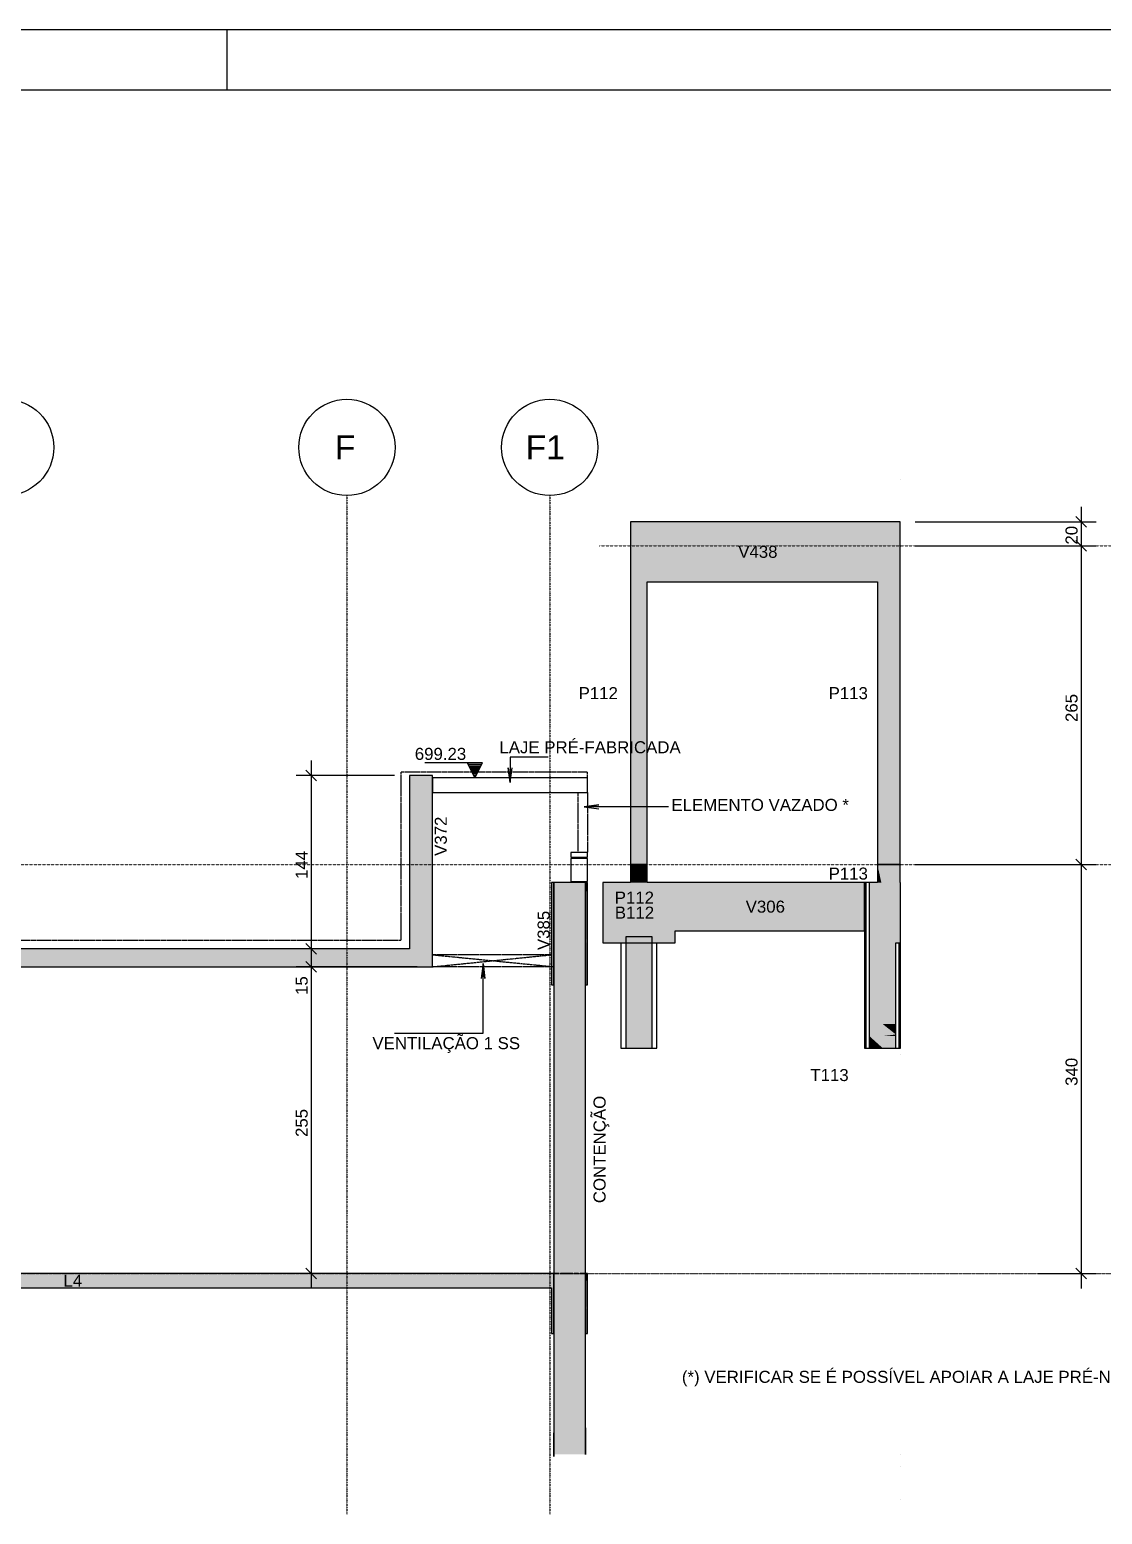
# Model space of a CAD drawing. Extents: x 37185 to 43130, y -8131 to -3926.
# Drawn here: x 40190 to 41082, y -5161 to -3926 of the extents above; entities that cross this region are included whole.
import ezdxf

# ---------------------------------------------------------------- set-up
doc = ezdxf.new("R2010")
doc.units = 0
doc.header["$MEASUREMENT"] = 0
for name, pattern in [('ESTILO_TQS_0001', [1, 0.7, -0.3]), ('ESTILO_TQS_0002', [0.4, 0.1, -0.3]), ('ESTILO_TQS_0004', [1.12, 0.5, -0.2, 0.01, -0.2, 0.01, -0.2])]:
    doc.linetypes.add(name, pattern=pattern)
for name, color, linetype in [('27', 252, 'CONTINUOUS'), ('48', 4, 'CONTINUOUS'), ('50', 5, 'CONTINUOUS'), ('51', 5, 'CONTINUOUS'), ('52', 3, 'CONTINUOUS'), ('67', 7, 'CONTINUOUS'), ('68', 4, 'CONTINUOUS'), ('70', 160, 'CONTINUOUS'), ('74', 2, 'CONTINUOUS'), ('75', 9, 'CONTINUOUS'), ('79', 12, 'CONTINUOUS'), ('95', 7, 'CONTINUOUS'), ('96', 252, 'CONTINUOUS')]:
    doc.layers.add(name, color=color, linetype=linetype)
doc.styles.add('TQS_ARIAL', font='arial.ttf')

msp = doc.modelspace()

# ---------------------------------------------------------------- linework, layer by layer
at = {"layer": '27', "linetype": 'Continuous'}
for points in [[(40654, -4560.4), (40654, -4548.4), (40525, -4548.4), (40525, -4560.4), (40654, -4560.4)], [(40640, -4610.4), (40640, -4614.4), (40654, -4614.4), (40654, -4610.4), (40640, -4610.4)], [(40640, -4615.4), (40640, -4634.4), (40654, -4634.4), (40654, -4615.4), (40640, -4615.4)]]:
    msp.add_lwpolyline(points, dxfattribs=at)
at = {"layer": '48', "linetype": 'Continuous'}
for p, q in [((40625.9, -4635.4), (40625.9, -4635.4)), ((40652.1, -4635.4), (40652.1, -4635.4)), ((40884, -4635.4), (40883.9, -4635.4)), ((40884, -4647.4), (40884, -4635.4)), ((40884.8, -4635.4), (40884, -4635.4)), ((40884, -4635.4), (40884, -4635.4)), ((40884, -4635.4), (40884, -4640.1)), ((40884, -4640.1), (40884, -4685.4)), ((40885.2, -4635.4), (40884.8, -4635.4)), ((40885.2, -4685.4), (40885.2, -4635.4)), ((40885.2, -4635.4), (40885.2, -4685.4)), ((40888, -4635.4), (40885.2, -4635.4)), ((40913.9, -4685), (40913.9, -4635.4)), ((40913.9, -4635.4), (40913.9, -4635.4)), ((40914, -4635.4), (40913.9, -4635.4)), ((40914, -4753), (40914, -4635.4)), ((40914, -4635.4), (40914, -4635.4)), ((40883.9, -4647.4), (40883.9, -4647.4)), ((40884, -4675.4), (40884, -4647.4)), ((40884, -4647.4), (40884, -4675.4)), ((40883.9, -4675.4), (40884, -4675.4)), ((40884, -4675.4), (40884, -4685.4)), ((40681.6, -4685.4), (40681.6, -4773)), ((40711.6, -4773), (40711.6, -4685.4)), ((40884, -4685.4), (40884, -4685.4)), ((40884, -4685.4), (40884, -4753)), ((40885.2, -4753), (40885.2, -4685.4)), ((40885.2, -4685.4), (40885.2, -4753)), ((40912.9, -4753), (40912.9, -4685.4)), ((40912.9, -4685.4), (40912.9, -4753)), ((40913.9, -4685.4), (40913.9, -4685)), ((40913.9, -4685.4), (40913.9, -4685.4)), ((40625.9, -4720.4), (40625.9, -4720.4)), ((40652.1, -4720.4), (40652.1, -4720.4)), ((40884, -4753), (40884, -4763)), ((40884, -4763), (40884, -4773)), ((40885.2, -4753), (40885.2, -4763)), ((40885.2, -4763), (40885.2, -4753)), ((40885.2, -4773), (40885.2, -4763)), ((40885.2, -4763), (40885.2, -4773)), ((40912.9, -4753), (40912.9, -4763)), ((40912.9, -4763), (40912.9, -4753)), ((40912.9, -4773), (40912.9, -4763)), ((40912.9, -4763), (40912.9, -4773)), ((40914, -4763), (40914, -4753)), ((40914, -4773), (40914, -4763)), ((40681.6, -4773), (40685.7, -4773)), ((40707.5, -4773), (40711.6, -4773)), ((40884, -4773), (40885.2, -4773)), ((40885.2, -4773), (40888, -4773)), ((40910.1, -4773), (40912.9, -4773)), ((40912.9, -4773), (40914, -4773)), ((40625.9, -4960.4), (40625.9, -4960.4)), ((40652.1, -4960.4), (40652.1, -4960.4)), ((40625.9, -5010.4), (40625.9, -5010.4)), ((40652.1, -5010.4), (40652.1, -5010.4))]:
    msp.add_line(p, q, dxfattribs=at)
at = {"layer": '50', "linetype": 'Continuous'}
for centre in [(40170.5, -4273.6), (40454, -4273.6), (40622.5, -4273.6)]:
    msp.add_circle(centre, 40, dxfattribs=at)
at = {"layer": '52', "linetype": 'Continuous'}
for points in [[(40913.7, -4335.4), (40894.7, -4335.4), (40703.5, -4335.4), (40689.5, -4335.4)], [(40689.5, -4335.4), (40689.5, -4620.4)], [(40913.7, -4620.4), (40913.7, -4390.6), (40913.7, -4383.9), (40913.7, -4335.4)], [(40703.5, -4385.4), (40773.2, -4385.4), (40894.7, -4385.4)], [(40703.5, -4620.4), (40703.5, -4390.6), (40703.5, -4385.4)], [(40894.7, -4385.4), (40894.7, -4620.4)], [(40525, -4546.4), (40522.7, -4546.4), (40506, -4546.4)], [(40506, -4546.4), (40506, -4565.9), (40506, -4614.5), (40506, -4690.4)], [(40525, -4705.4), (40525, -4686), (40525, -4637.3), (40525, -4546.4)], [(40689.5, -4620.4), (40689.5, -4635.4)], [(40703.5, -4620.4), (40689.5, -4620.4)], [(40689.5, -4620.4), (40691.9, -4620.4), (40703.2, -4620.4), (40703.5, -4620.4)], [(40703.5, -4635.4), (40703.5, -4623.3), (40703.5, -4623), (40703.5, -4620.4)], [(40894.7, -4620.4), (40894.7, -4635.4)], [(40913.7, -4620.4), (40894.7, -4620.4)], [(40894.7, -4620.4), (40898, -4620.4), (40913.3, -4620.4), (40913.7, -4620.4)], [(40913.7, -4635.4), (40913.7, -4623.3), (40913.7, -4623), (40913.7, -4620.4)], [(40625.9, -4635.4), (40625.2, -4635.4), (40624, -4635.4)], [(40624, -4635.4), (40624, -4699.7), (40624, -4705.8), (40624, -4720.4)], [(40625.9, -4720.4), (40625.9, -4655.3), (40625.9, -4635.4)], [(40652.1, -4635.4), (40649.6, -4635.4), (40647.9, -4635.4), (40646.5, -4635.4), (40644.8, -4635.4), (40642.9, -4635.4), (40641.6, -4635.4), (40639, -4635.4), (40636.4, -4635.4), (40633.3, -4635.4), (40631.5, -4635.4), (40630.2, -4635.4), (40628.4, -4635.4), (40625.9, -4635.4)], [(40625.9, -4635.4), (40625.9, -4635.8), (40625.9, -4655.6), (40625.9, -4720.4), (40625.9, -4834.7), (40625.9, -4960.4)], [(40652.1, -4635.4), (40652.1, -4700.6), (40652.1, -4720.4)], [(40654, -4635.4), (40652.1, -4635.4)], [(40652.1, -4960.4), (40652.1, -4761.2), (40652.1, -4720.4), (40652.1, -4720), (40652.1, -4700.3), (40652.1, -4635.4)], [(40654, -4720.4), (40654, -4656.2), (40654, -4650), (40654, -4635.4)], [(40689.5, -4635.4), (40666.6, -4635.4)], [(40666.6, -4635.4), (40666.6, -4661.2), (40666.6, -4668.7), (40666.6, -4685.4)], [(40883.9, -4635.4), (40726.6, -4635.4), (40703.5, -4635.4)], [(40883.9, -4675.4), (40883.9, -4647.4), (40883.9, -4646.2), (40883.9, -4635.4)], [(40888, -4635.4), (40888, -4678.8), (40888, -4685.4), (40888, -4713.2), (40888, -4753), (40888, -4754.3), (40888, -4763), (40888, -4771.7), (40888, -4773)], [(40894.7, -4635.4), (40889.5, -4635.4), (40888.4, -4635.4), (40888, -4635.4)], [(40913.9, -4635.4), (40913.7, -4635.4)], [(40913.9, -4685.4), (40913.9, -4683.3), (40913.9, -4681.8), (40913.9, -4635.4)], [(40726.6, -4675.4), (40768.9, -4675.4), (40883.9, -4675.4)], [(40726.6, -4685.4), (40726.6, -4675.4)], [(40666.6, -4685.4), (40681.6, -4685.4), (40681.7, -4685.4), (40685.7, -4685.4), (40685.8, -4685.4), (40686, -4685.4), (40686.1, -4685.4), (40686.6, -4685.4), (40691.8, -4685.4), (40707.5, -4685.4), (40707.5, -4685.4), (40711.6, -4685.4), (40717.5, -4685.4), (40726.6, -4685.4)], [(40685.7, -4680.4), (40685.7, -4685.4)], [(40707.5, -4680.4), (40687.5, -4680.4), (40685.7, -4680.4)], [(40685.7, -4685.4), (40685.7, -4755), (40685.7, -4773)], [(40707.5, -4685.4), (40707.5, -4680.4)], [(40707.5, -4773), (40707.5, -4698.4), (40707.5, -4685.4)], [(40910.1, -4685.4), (40910.2, -4685.4), (40910.5, -4685.4), (40912.9, -4685.4), (40912.9, -4685.4), (40912.9, -4685.4), (40913.1, -4685.4), (40913.9, -4685.4)], [(40910.1, -4773), (40910.1, -4764.3), (40910.1, -4763), (40910.1, -4761.7), (40910.1, -4753), (40910.1, -4685.4)], [(40506, -4690.4), (40044.4, -4690.4), (39841, -4690.4), (39835.1, -4690.4), (39806, -4690.4), (39289.6, -4690.4), (39062, -4690.4), (39056.1, -4690.4), (39027, -4690.4), (39003, -4690.4), (38985, -4690.4)], [(39841, -4705.4), (39922.4, -4705.4), (40125.8, -4705.4), (40506, -4705.4), (40516.9, -4705.4), (40519.2, -4705.4), (40525, -4705.4)], [(40624, -4720.4), (40625.1, -4720.4), (40625.1, -4720.4), (40625.2, -4720.4), (40625.9, -4720.4)], [(40652.1, -4720.4), (40652.7, -4720.4), (40652.9, -4720.4), (40653.7, -4720.4), (40653.8, -4720.4), (40654, -4720.4)], [(40685.7, -4773), (40687.5, -4773), (40701.6, -4773), (40707.5, -4773)], [(40888, -4773), (40890, -4773), (40899.1, -4773), (40904.1, -4773), (40907.4, -4773), (40909.9, -4773), (40910.1, -4773)], [(40625.9, -4960.4), (40625.2, -4960.4), (40624, -4960.4), (40607.4, -4960.4), (39833, -4960.4), (39814, -4960.4), (39054, -4960.4), (39035, -4960.4), (38275, -4960.4), (38256, -4960.4), (38221.1, -4960.4), (37971.5, -4960.4), (37970.6, -4960.4), (37970.3, -4960.4), (37969, -4960.4), (37968.9, -4960.4)], [(40625.9, -4960.4), (40625.9, -4960.7), (40625.9, -4972.3), (40625.9, -5010.4), (40625.9, -5110.6), (40625.9, -5110.6), (40625.9, -5110.8), (40625.9, -5112.4), (40625.9, -5092.8), (40625.9, -5092.8), (40625.9, -5110.6)], [(40625.9, -5010.4), (40625.9, -4972.1), (40625.9, -4960.4)], [(40630.2, -4960.4), (40628.4, -4960.4), (40625.9, -4960.4)], [(40625.9, -4960.4), (40626.5, -4960.4), (40628, -4960.4), (40629.8, -4960.4), (40630.2, -4960.4)], [(40641.6, -4960.4), (40639, -4960.4), (40636.4, -4960.4), (40633.3, -4960.4), (40631.5, -4960.4)], [(40631.5, -4960.4), (40632.2, -4960.4), (40635.9, -4960.4), (40636.4, -4960.4)], [(40636.4, -4960.4), (40641.6, -4960.4)], [(40646.5, -4960.4), (40644.8, -4960.4), (40642.9, -4960.4)], [(40642.9, -4960.4), (40646.5, -4960.4)], [(40652.1, -4960.4), (40649.6, -4960.4), (40647.9, -4960.4)], [(40647.9, -4960.4), (40652.1, -4960.4)], [(40652.1, -5110.6), (40652.1, -5092.2), (40652.1, -5110.6), (40652.1, -5088.7), (40652.1, -5092.8), (40652.1, -5092.5), (40652.1, -5110.9), (40652.1, -5110.6), (40652.1, -5071.9), (40652.1, -5010.4), (40652.1, -5010.2), (40652.1, -4998.6), (40652.1, -4960.4)], [(40652.1, -4960.4), (40652.1, -4998.8), (40652.1, -5010.4)], [(40654, -4960.4), (40652.1, -4960.4)], [(40654, -5010.4), (40654, -4972.6), (40654, -4969), (40654, -4960.4)], [(39833, -4972.4), (39863.5, -4972.4), (39874.1, -4972.4), (40601.6, -4972.4), (40622.5, -4972.4), (40624, -4972.4)], [(40624, -4972.4), (40624, -4998.2), (40624, -5001.8), (40624, -5010.4)], [(40624, -5010.4), (40625.1, -5010.4), (40625.1, -5010.4), (40625.2, -5010.4), (40625.9, -5010.4)], [(40652.1, -5010.4), (40652.7, -5010.4), (40652.9, -5010.4), (40653.7, -5010.4), (40653.8, -5010.4), (40654, -5010.4)]]:
    msp.add_lwpolyline(points, dxfattribs=at)
at = {"layer": '67', "linetype": 'ESTILO_TQS_0002'}
for p, q in [((40663.9, -4355.4), (41194, -4355.4)), ((37941.5, -4620.4), (41194, -4620.4)), ((37707.7, -4960.4), (41194, -4960.4))]:
    msp.add_line(p, q, dxfattribs=at)
at = {"layer": '68', "linetype": 'ESTILO_TQS_0001'}
for p, q in [((40654, -4548.4), (40654, -4543.4)), ((40624, -4695.4), (40525, -4695.4)), ((40525, -4695.4), (40625.6, -4705.3)), ((40525, -4705.4), (40624, -4695.4)), ((40624, -4705.4), (40525, -4705.4))]:
    msp.add_line(p, q, dxfattribs=at)
for points in [[(38356, -4543.4), (38356, -4568.4), (38656, -4568.4), (38656, -4593.4), (38985, -4593.4), (38992, -4593.4), (38992, -4683.4), (40499, -4683.4), (40499, -4543.4), (40654, -4543.4)], [(40654, -4560.4), (40654, -4610.4), (40646, -4610.4), (40646, -4560.4), (40654, -4560.4)]]:
    msp.add_lwpolyline(points, dxfattribs=at)
at = {"layer": '70', "linetype": 'ESTILO_TQS_0004'}
for p, q in [((40454, -4313.6), (40454, -5160.6)), ((40622.5, -4313.6), (40622.5, -5160.6))]:
    msp.add_line(p, q, dxfattribs=at)
at = {"layer": '75', "linetype": 'Continuous'}
for p, q in [((40914, -4300.4), (40914, -4300.4)), ((40914, -4300.4), (40914, -4300.4)), ((41059.6, -4331), (41068.5, -4339.8)), ((41064, -4322.9), (41064, -4367.9)), ((40913.7, -4335.4), (40913.7, -4335.4)), ((40926.2, -4335.4), (41076.5, -4335.4)), ((41064, -4342.9), (41064, -4632.9)), ((40914, -4355.4), (40914, -4355.4)), ((40914, -4355.4), (40914, -4355.4)), ((40926.5, -4355.4), (41076.5, -4355.4)), ((40926.5, -4355.4), (41076.5, -4355.4)), ((40926.5, -4355.4), (40926.5, -4355.4)), ((40939, -4355.4), (41076.5, -4355.4)), ((41001.5, -4355.4), (41001.5, -4355.4)), ((41014, -4355.4), (41076.5, -4355.4)), ((41068.5, -4359.8), (41059.6, -4351)), ((41068.5, -4359.8), (41059.6, -4351)), ((41059.6, -4351), (41068.5, -4359.8)), ((41059.6, -4351), (41068.5, -4359.8)), ((40420, -4542), (40428.8, -4550.8)), ((40424.4, -4533.9), (40424.4, -4702.9)), ((40566.6, -4535.9), (40518.6, -4535.9)), ((40560.4, -4548.4), (40554.1, -4535.9)), ((40554.7, -4537), (40566.1, -4537)), ((40555.2, -4538.2), (40565.5, -4538.2)), ((40555.8, -4539.3), (40565, -4539.3)), ((40556.4, -4540.4), (40564.4, -4540.4)), ((40556.9, -4541.5), (40563.8, -4541.5)), ((40560.4, -4548.4), (40566.6, -4535.9)), ((40493.5, -4546.4), (40411.9, -4546.4)), ((40506, -4546.4), (40506, -4546.4)), ((40557.5, -4542.6), (40563.3, -4542.6)), ((40558, -4543.7), (40562.7, -4543.7)), ((40558.6, -4544.8), (40562.2, -4544.8)), ((40559.1, -4546), (40561.6, -4546)), ((40559.7, -4547.1), (40561.1, -4547.1)), ((41068.5, -4624.8), (41059.6, -4616)), ((41068.5, -4624.8), (41059.6, -4616)), ((41059.6, -4616), (41068.5, -4624.8)), ((41059.6, -4616), (41068.5, -4624.8)), ((41064, -4607.9), (41064, -4972.9)), ((40914, -4620.4), (40914, -4620.4)), ((40914, -4620.4), (40914, -4620.4)), ((40926.5, -4620.4), (41076.5, -4620.4)), ((40926.5, -4620.4), (41076.5, -4620.4)), ((41001.5, -4620.4), (41001.5, -4620.4)), ((41001.5, -4620.4), (41001.5, -4620.4)), ((41014, -4620.4), (41076.5, -4620.4)), ((41014, -4620.4), (41076.5, -4620.4)), ((40420, -4686), (40428.8, -4694.8)), ((40420, -4686), (40428.8, -4694.8)), ((40424.4, -4677.9), (40424.4, -4717.9)), ((40472.1, -4690.4), (40411.9, -4690.4)), ((40472.1, -4690.4), (40411.9, -4690.4)), ((40420, -4701), (40428.8, -4709.8)), ((40420, -4701), (40428.8, -4709.8)), ((40424.4, -4692.9), (40424.4, -4972.9)), ((40484.6, -4690.4), (40484.6, -4690.4)), ((40484.6, -4690.4), (40484.6, -4690.4)), ((40512.5, -4705.4), (40411.9, -4705.4)), ((40512.5, -4705.4), (40411.9, -4705.4)), ((40525, -4705.4), (40525, -4705.4)), ((40525, -4705.4), (40525, -4705.4)), ((40914, -4778), (40914, -4778)), ((40914, -4778), (40914, -4778)), ((40412, -4960.4), (40411.9, -4960.4)), ((40420, -4956), (40428.8, -4964.8)), ((40424.5, -4960.4), (40424.5, -4960.4)), ((41015.7, -4960.4), (41015.7, -4960.4)), ((41028.2, -4960.4), (41076.5, -4960.4)), ((41068.5, -4964.8), (41059.6, -4956)), ((41068.5, -4964.8), (41059.6, -4956)), ((41059.6, -4956), (41068.5, -4964.8)), ((40914, -5110.6), (40914, -5110.6)), ((40914, -5110.6), (40914, -5110.6)), ((40914, -5120.6), (40914, -5120.6)), ((40914, -5148.4), (40914, -5148.4)), ((40914, -5148.4), (40914, -5148.4))]:
    msp.add_line(p, q, dxfattribs=at)
for points in [[(40621.3, -4531), (40589.5, -4531), (40589.5, -4552.3), (40587.9, -4539.9), (40589.5, -4552.3), (40591.2, -4539.9)], [(40721.1, -4572.4), (40651, -4572.4), (40663.4, -4570.7), (40651, -4572.4), (40663.4, -4574)], [(40493.6, -4760.5), (40567.1, -4760.5), (40567.1, -4702.8), (40568.7, -4715.2), (40567.1, -4702.8), (40565.5, -4715.2)]]:
    msp.add_lwpolyline(points, dxfattribs=at)
at = {"layer": '79', "linetype": 'Continuous'}
msp.add_lwpolyline([(40554.1, -4535.9), (40560.4, -4548.4), (40566.6, -4535.9), (40554.1, -4535.9)], dxfattribs=at)
at = {"layer": '95', "linetype": 'Continuous'}
for p, q in [((37184.5, -3926.3), (43129.5, -3926.3)), ((40354.5, -3976.3), (40354.5, -3926.3)), ((37309.5, -3976.3), (43079.5, -3976.3))]:
    msp.add_line(p, q, dxfattribs=at)
at = {"layer": '96', "linetype": 'Continuous'}
for points in [[(40689.5, -4335.4), (40689.5, -4620.4), (40691.9, -4620.4)], [(40689.5, -4335.4), (40691.9, -4620.4), (40689.5, -4335.4)], [(40689.5, -4335.4), (40691.9, -4620.4), (40703.2, -4620.4)], [(40689.5, -4335.4), (40703.2, -4620.4), (40689.5, -4335.4)], [(40689.5, -4335.4), (40703.2, -4620.4), (40703.5, -4620.4)], [(40689.5, -4335.4), (40703.5, -4620.4), (40689.5, -4335.4)], [(40689.5, -4335.4), (40703.5, -4620.4), (40703.5, -4390.6)], [(40689.5, -4335.4), (40703.5, -4390.6), (40689.5, -4335.4)], [(40689.5, -4335.4), (40703.5, -4390.6), (40703.5, -4383.9)], [(40689.5, -4335.4), (40703.5, -4383.9), (40689.5, -4335.4)], [(40689.5, -4335.4), (40703.5, -4383.9), (40703.5, -4335.4)], [(40689.5, -4335.4), (40703.5, -4335.4), (40689.5, -4335.4)], [(40703.5, -4335.4), (40703.5, -4385.4), (40773.2, -4385.4)], [(40703.5, -4335.4), (40773.2, -4385.4), (40703.5, -4335.4)], [(40703.5, -4335.4), (40773.2, -4385.4), (40894.7, -4385.4)], [(40703.5, -4335.4), (40894.7, -4385.4), (40703.5, -4335.4)], [(40703.5, -4335.4), (40894.7, -4385.4), (40894.7, -4353.7)], [(40703.5, -4335.4), (40894.7, -4353.7), (40703.5, -4335.4)], [(40703.5, -4335.4), (40894.7, -4353.7), (40894.7, -4335.4)], [(40703.5, -4335.4), (40894.7, -4335.4), (40703.5, -4335.4)], [(40894.7, -4335.4), (40894.7, -4620.4), (40898, -4620.4)], [(40894.7, -4335.4), (40898, -4620.4), (40894.7, -4335.4)], [(40894.7, -4335.4), (40898, -4620.4), (40913.3, -4620.4)], [(40894.7, -4335.4), (40913.3, -4620.4), (40894.7, -4335.4)], [(40894.7, -4335.4), (40913.3, -4620.4), (40913.7, -4620.4)], [(40894.7, -4335.4), (40913.7, -4620.4), (40894.7, -4335.4)], [(40894.7, -4335.4), (40913.7, -4620.4), (40913.7, -4390.6)], [(40894.7, -4335.4), (40913.7, -4390.6), (40894.7, -4335.4)], [(40894.7, -4335.4), (40913.7, -4390.6), (40913.7, -4383.9)], [(40894.7, -4335.4), (40913.7, -4383.9), (40894.7, -4335.4)], [(40894.7, -4335.4), (40913.7, -4383.9), (40913.7, -4335.4)], [(40894.7, -4335.4), (40913.7, -4335.4), (40894.7, -4335.4)], [(40522.7, -4546.4), (40506, -4546.4), (40506, -4565.9)], [(40522.7, -4546.4), (40506, -4565.9), (40522.7, -4546.4)], [(40522.7, -4546.4), (40506, -4565.9), (40506, -4614.5)], [(40522.7, -4546.4), (40506, -4614.5), (40522.7, -4546.4)], [(40522.7, -4546.4), (40506, -4614.5), (40506, -4705.4)], [(40522.7, -4546.4), (40506, -4705.4), (40522.7, -4546.4)], [(40522.7, -4546.4), (40506, -4705.4), (40516.9, -4705.4)], [(40522.7, -4546.4), (40516.9, -4705.4), (40522.7, -4546.4)], [(40522.7, -4546.4), (40516.9, -4705.4), (40519.2, -4705.4)], [(40522.7, -4546.4), (40519.2, -4705.4), (40522.7, -4546.4)], [(40522.7, -4546.4), (40519.2, -4705.4), (40525, -4705.4)], [(40522.7, -4546.4), (40525, -4705.4), (40522.7, -4546.4)], [(40522.7, -4546.4), (40525, -4705.4), (40525, -4686)], [(40522.7, -4546.4), (40525, -4686), (40522.7, -4546.4)], [(40522.7, -4546.4), (40525, -4686), (40525, -4637.3)], [(40522.7, -4546.4), (40525, -4637.3), (40522.7, -4546.4)], [(40522.7, -4546.4), (40525, -4637.3), (40525, -4546.4)], [(40522.7, -4546.4), (40525, -4546.4), (40522.7, -4546.4)], [(40689.5, -4620.4), (40689.5, -4635.4), (40691.9, -4635.4)], [(40689.5, -4620.4), (40691.9, -4635.4), (40689.5, -4620.4)], [(40689.5, -4620.4), (40691.9, -4635.4), (40703.2, -4635.4)], [(40689.5, -4620.4), (40703.2, -4635.4), (40689.5, -4620.4)], [(40689.5, -4620.4), (40703.2, -4635.4), (40703.5, -4635.4)], [(40689.5, -4620.4), (40703.5, -4635.4), (40689.5, -4620.4)], [(40689.5, -4620.4), (40703.5, -4635.4), (40703.5, -4623.3)], [(40689.5, -4620.4), (40703.5, -4623.3), (40689.5, -4620.4)], [(40689.5, -4620.4), (40703.5, -4623.3), (40703.5, -4623)], [(40689.5, -4620.4), (40703.5, -4623), (40689.5, -4620.4)], [(40689.5, -4620.4), (40703.5, -4623), (40703.5, -4620.4)], [(40689.5, -4620.4), (40703.5, -4620.4), (40689.5, -4620.4)], [(40894.7, -4620.4), (40894.7, -4635.4), (40898, -4635.4)], [(40894.7, -4620.4), (40898, -4635.4), (40894.7, -4620.4)], [(40894.7, -4620.4), (40898, -4635.4), (40913.3, -4635.4)], [(40894.7, -4620.4), (40913.3, -4635.4), (40894.7, -4620.4)], [(40894.7, -4620.4), (40913.3, -4635.4), (40913.7, -4635.4)], [(40894.7, -4620.4), (40913.7, -4635.4), (40894.7, -4620.4)], [(40894.7, -4620.4), (40913.7, -4635.4), (40913.7, -4623.3)], [(40894.7, -4620.4), (40913.7, -4623.3), (40894.7, -4620.4)], [(40894.7, -4620.4), (40913.7, -4623.3), (40913.7, -4623)], [(40894.7, -4620.4), (40913.7, -4623), (40894.7, -4620.4)], [(40894.7, -4620.4), (40913.7, -4623), (40913.7, -4620.4)], [(40894.7, -4620.4), (40913.7, -4620.4), (40894.7, -4620.4)], [(40625.2, -4635.4), (40624, -4635.4), (40624, -4699.7)], [(40625.2, -4635.4), (40624, -4699.7), (40625.2, -4635.4)], [(40625.2, -4635.4), (40624, -4699.7), (40624, -4705.8)], [(40625.2, -4635.4), (40624, -4705.8), (40625.2, -4635.4)], [(40625.2, -4635.4), (40624, -4705.8), (40624, -4720.4)], [(40625.2, -4635.4), (40624, -4720.4), (40625.2, -4635.4)], [(40625.2, -4635.4), (40624, -4720.4), (40625.1, -4720.4)], [(40625.2, -4635.4), (40625.1, -4720.4), (40625.2, -4635.4)], [(40625.2, -4635.4), (40625.1, -4720.4), (40625.1, -4720.4)], [(40625.2, -4635.4), (40625.1, -4720.4), (40625.2, -4635.4)], [(40625.2, -4635.4), (40625.1, -4720.4), (40625.1, -4720.4)], [(40625.2, -4635.4), (40625.1, -4720.4), (40625.2, -4635.4)], [(40625.2, -4635.4), (40625.2, -4720.4), (40625.9, -4720.4)], [(40625.2, -4635.4), (40625.9, -4720.4), (40625.2, -4635.4)], [(40625.2, -4635.4), (40625.9, -4720.4), (40625.9, -4655.3)], [(40625.2, -4635.4), (40625.9, -4655.3), (40625.2, -4635.4)], [(40625.2, -4635.4), (40625.9, -4655.3), (40625.9, -4635.4)], [(40625.2, -4635.4), (40625.9, -4635.4), (40625.2, -4635.4)], [(40642.9, -4635.4), (40625.9, -4635.4), (40625.9, -4834.7)], [(40642.9, -4635.4), (40625.9, -4834.7), (40642.9, -4635.4)], [(40642.9, -4635.4), (40625.9, -4834.7), (40625.9, -4960.4)], [(40642.9, -4635.4), (40625.9, -4960.4), (40642.9, -4635.4)], [(40642.9, -4635.4), (40625.9, -4960.4), (40626.5, -4960.4)], [(40642.9, -4635.4), (40626.5, -4960.4), (40642.9, -4635.4)], [(40642.9, -4635.4), (40626.5, -4960.4), (40628, -4960.4)], [(40642.9, -4635.4), (40628, -4960.4), (40642.9, -4635.4)], [(40642.9, -4635.4), (40628, -4960.4), (40629.8, -4960.4)], [(40642.9, -4635.4), (40629.8, -4960.4), (40642.9, -4635.4)], [(40642.9, -4635.4), (40629.8, -4960.4), (40632.2, -4960.4)], [(40642.9, -4635.4), (40632.2, -4960.4), (40642.9, -4635.4)], [(40642.9, -4635.4), (40632.2, -4960.4), (40635.9, -4960.4)], [(40642.9, -4635.4), (40635.9, -4960.4), (40642.9, -4635.4)], [(40642.9, -4635.4), (40635.9, -4960.4), (40642.9, -4960.4)], [(40642.9, -4635.4), (40642.9, -4960.4), (40642.9, -4635.4)], [(40642.9, -4635.4), (40642.9, -4960.4), (40652.1, -4960.4)], [(40642.9, -4635.4), (40652.1, -4960.4), (40642.9, -4635.4)], [(40642.9, -4635.4), (40652.1, -4960.4), (40652.1, -4761.2)], [(40642.9, -4635.4), (40652.1, -4761.2), (40642.9, -4635.4)], [(40642.9, -4635.4), (40652.1, -4761.2), (40652.1, -4635.4)], [(40642.9, -4635.4), (40652.1, -4635.4), (40642.9, -4635.4)], [(40652.1, -4635.4), (40652.1, -4720.4), (40652.7, -4720.4)], [(40652.1, -4635.4), (40652.7, -4720.4), (40652.1, -4635.4)], [(40652.1, -4635.4), (40652.7, -4720.4), (40652.9, -4720.4)], [(40652.1, -4635.4), (40652.9, -4720.4), (40652.1, -4635.4)], [(40652.1, -4635.4), (40652.9, -4720.4), (40653.7, -4720.4)], [(40652.1, -4635.4), (40653.7, -4720.4), (40652.1, -4635.4)], [(40652.1, -4635.4), (40653.7, -4720.4), (40653.7, -4720.4)], [(40652.1, -4635.4), (40653.7, -4720.4), (40652.1, -4635.4)], [(40652.1, -4635.4), (40653.8, -4720.4), (40654, -4720.4)], [(40652.1, -4635.4), (40654, -4720.4), (40652.1, -4635.4)], [(40652.1, -4635.4), (40654, -4720.4), (40654, -4656.2)], [(40652.1, -4635.4), (40654, -4656.2), (40652.1, -4635.4)], [(40652.1, -4635.4), (40654, -4656.2), (40654, -4650)], [(40652.1, -4635.4), (40654, -4650), (40652.1, -4635.4)], [(40652.1, -4635.4), (40654, -4650), (40654, -4635.4)], [(40652.1, -4635.4), (40654, -4635.4), (40652.1, -4635.4)], [(40695.7, -4635.4), (40666.6, -4635.4), (40666.6, -4661.2)], [(40695.7, -4635.4), (40666.6, -4661.2), (40695.7, -4635.4)], [(40695.7, -4635.4), (40666.6, -4661.2), (40666.6, -4668.7)], [(40695.7, -4635.4), (40666.6, -4668.7), (40695.7, -4635.4)], [(40695.7, -4635.4), (40666.6, -4668.7), (40666.6, -4685.4)], [(40695.7, -4635.4), (40666.6, -4685.4), (40695.7, -4635.4)], [(40695.7, -4635.4), (40666.6, -4685.4), (40686.6, -4685.4)], [(40695.7, -4635.4), (40686.6, -4685.4), (40695.7, -4635.4)], [(40695.7, -4635.4), (40686.6, -4685.4), (40717.5, -4685.4)], [(40695.7, -4635.4), (40717.5, -4685.4), (40695.7, -4635.4)], [(40695.7, -4635.4), (40717.5, -4685.4), (40726.6, -4685.4)], [(40695.7, -4635.4), (40726.6, -4685.4), (40695.7, -4635.4)], [(40695.7, -4635.4), (40726.6, -4685.4), (40726.6, -4659.7)], [(40695.7, -4635.4), (40726.6, -4659.7), (40695.7, -4635.4)], [(40695.7, -4635.4), (40726.6, -4659.7), (40726.6, -4652.1)], [(40695.7, -4635.4), (40726.6, -4652.1), (40695.7, -4635.4)], [(40695.7, -4635.4), (40726.6, -4652.1), (40726.6, -4635.4)], [(40695.7, -4635.4), (40726.6, -4635.4), (40695.7, -4635.4)], [(40726.6, -4635.4), (40726.6, -4675.4), (40768.9, -4675.4)], [(40726.6, -4635.4), (40768.9, -4675.4), (40726.6, -4635.4)], [(40726.6, -4635.4), (40768.9, -4675.4), (40883.9, -4675.4)], [(40726.6, -4635.4), (40883.9, -4675.4), (40726.6, -4635.4)], [(40726.6, -4635.4), (40883.9, -4675.4), (40883.9, -4646.2)], [(40726.6, -4635.4), (40883.9, -4646.2), (40726.6, -4635.4)], [(40726.6, -4635.4), (40883.9, -4646.2), (40883.9, -4635.4)], [(40726.6, -4635.4), (40883.9, -4635.4), (40726.6, -4635.4)], [(40888, -4635.4), (40888, -4753), (40890, -4753)], [(40888, -4635.4), (40890, -4753), (40888, -4635.4)], [(40888, -4635.4), (40890, -4753), (40899.1, -4753)], [(40888, -4635.4), (40899.1, -4753), (40888, -4635.4)], [(40888, -4635.4), (40899.1, -4753), (40904.1, -4753)], [(40888, -4635.4), (40904.1, -4753), (40888, -4635.4)], [(40888, -4635.4), (40904.1, -4753), (40907.4, -4753)], [(40888, -4635.4), (40907.4, -4753), (40888, -4635.4)], [(40888, -4635.4), (40907.4, -4753), (40909.9, -4753)], [(40888, -4635.4), (40909.9, -4753), (40888, -4635.4)], [(40888, -4635.4), (40909.9, -4753), (40910.1, -4753)], [(40888, -4635.4), (40910.1, -4753), (40888, -4635.4)], [(40888, -4635.4), (40910.1, -4753), (40910.1, -4675.2)], [(40888, -4635.4), (40910.1, -4675.2), (40888, -4635.4)], [(40888, -4635.4), (40910.1, -4675.2), (40910.1, -4635.4)], [(40888, -4635.4), (40910.1, -4635.4), (40888, -4635.4)], [(40910.1, -4635.4), (40910.1, -4685.4), (40912.9, -4685.4)], [(40910.1, -4635.4), (40912.9, -4685.4), (40910.1, -4635.4)], [(40910.1, -4635.4), (40912.9, -4685.4), (40912.9, -4685.4)], [(40910.1, -4635.4), (40912.9, -4685.4), (40910.1, -4635.4)], [(40910.1, -4635.4), (40912.9, -4685.4), (40913.9, -4685.4)], [(40910.1, -4635.4), (40913.9, -4685.4), (40910.1, -4635.4)], [(40910.1, -4635.4), (40913.9, -4685.4), (40913.9, -4683.3)], [(40910.1, -4635.4), (40913.9, -4683.3), (40910.1, -4635.4)], [(40910.1, -4635.4), (40913.9, -4683.3), (40913.9, -4635.4)], [(40910.1, -4635.4), (40913.9, -4635.4), (40910.1, -4635.4)], [(40685.7, -4680.4), (40685.7, -4773), (40687.5, -4773)], [(40685.7, -4680.4), (40687.5, -4773), (40685.7, -4680.4)], [(40685.7, -4680.4), (40687.5, -4773), (40701.6, -4773)], [(40685.7, -4680.4), (40701.6, -4773), (40685.7, -4680.4)], [(40685.7, -4680.4), (40701.6, -4773), (40707.5, -4773)], [(40685.7, -4680.4), (40707.5, -4773), (40685.7, -4680.4)], [(40685.7, -4680.4), (40707.5, -4773), (40707.5, -4698.4)], [(40685.7, -4680.4), (40707.5, -4698.4), (40685.7, -4680.4)], [(40685.7, -4680.4), (40707.5, -4698.4), (40707.5, -4680.4)], [(40685.7, -4680.4), (40707.5, -4680.4), (40685.7, -4680.4)], [(40044.4, -4690.4), (40125.8, -4705.4), (40506, -4705.4)], [(40044.4, -4690.4), (40506, -4705.4), (40044.4, -4690.4)], [(40044.4, -4690.4), (40506, -4705.4), (40506, -4703.6)], [(40044.4, -4690.4), (40506, -4703.6), (40044.4, -4690.4)], [(40044.4, -4690.4), (40506, -4703.6), (40506, -4699)], [(40044.4, -4690.4), (40506, -4699), (40044.4, -4690.4)], [(40044.4, -4690.4), (40506, -4699), (40506, -4690.4)], [(40044.4, -4690.4), (40506, -4690.4), (40044.4, -4690.4)], [(40910.1, -4761.7), (40890, -4753), (40888, -4753)], [(40910.1, -4761.7), (40888, -4753), (40910.1, -4761.7)], [(40910.1, -4761.7), (40888, -4753), (40888, -4754.3)], [(40910.1, -4761.7), (40888, -4754.3), (40910.1, -4761.7)], [(40910.1, -4761.7), (40888, -4754.3), (40888, -4763)], [(40910.1, -4761.7), (40888, -4763), (40910.1, -4761.7)], [(40910.1, -4761.7), (40888, -4763), (40890, -4763)], [(40888, -4763), (40888, -4773), (40890, -4773)], [(40888, -4763), (40890, -4773), (40888, -4763)], [(40888, -4763), (40890, -4773), (40899.1, -4773)], [(40888, -4763), (40899.1, -4773), (40888, -4763)], [(40888, -4763), (40899.1, -4773), (40904.1, -4773)], [(40888, -4763), (40904.1, -4773), (40888, -4763)], [(40888, -4763), (40904.1, -4773), (40907.4, -4773)], [(40888, -4763), (40907.4, -4773), (40888, -4763)], [(40888, -4763), (40907.4, -4773), (40909.9, -4773)], [(40888, -4763), (40909.9, -4773), (40888, -4763)], [(40888, -4763), (40909.9, -4773), (40910.1, -4773)], [(40888, -4763), (40910.1, -4773), (40888, -4763)], [(40888, -4763), (40910.1, -4773), (40910.1, -4764.3)], [(40888, -4763), (40910.1, -4764.3), (40888, -4763)], [(40888, -4763), (40910.1, -4764.3), (40910.1, -4763)], [(40888, -4763), (40910.1, -4763), (40888, -4763)], [(40910.1, -4761.7), (40899.1, -4753), (40890, -4753)], [(40910.1, -4761.7), (40890, -4753), (40910.1, -4761.7)], [(40910.1, -4761.7), (40890, -4763), (40910.1, -4761.7)], [(40910.1, -4761.7), (40890, -4763), (40899.1, -4763)], [(40910.1, -4761.7), (40904.1, -4753), (40899.1, -4753)], [(40910.1, -4761.7), (40899.1, -4753), (40910.1, -4761.7)], [(40910.1, -4761.7), (40899.1, -4763), (40910.1, -4761.7)], [(40910.1, -4761.7), (40899.1, -4763), (40904.1, -4763)], [(40910.1, -4761.7), (40907.4, -4753), (40904.1, -4753)], [(40910.1, -4761.7), (40904.1, -4753), (40910.1, -4761.7)], [(40910.1, -4761.7), (40904.1, -4763), (40910.1, -4761.7)], [(40910.1, -4761.7), (40904.1, -4763), (40907.4, -4763)], [(40910.1, -4761.7), (40909.9, -4753), (40907.4, -4753)], [(40910.1, -4761.7), (40907.4, -4753), (40910.1, -4761.7)], [(40910.1, -4761.7), (40907.4, -4763), (40910.1, -4761.7)], [(40910.1, -4761.7), (40907.4, -4763), (40909.9, -4763)], [(40910.1, -4761.7), (40910.1, -4753), (40909.9, -4753)], [(40910.1, -4761.7), (40909.9, -4753), (40910.1, -4761.7)], [(40910.1, -4761.7), (40909.9, -4763), (40910.1, -4761.7)], [(40910.1, -4761.7), (40909.9, -4763), (40910.1, -4763)], [(40910.1, -4761.7), (40910.1, -4763), (40910.1, -4761.7)], [(40607.4, -4960.4), (39833, -4960.4), (39833, -4961.2)], [(40607.4, -4960.4), (39833, -4961.2), (40607.4, -4960.4)], [(40607.4, -4960.4), (39833, -4961.2), (39833, -4961.5)], [(40607.4, -4960.4), (39833, -4961.5), (40607.4, -4960.4)], [(40607.4, -4960.4), (39833, -4961.5), (39833, -4972.4)], [(40607.4, -4960.4), (39833, -4972.4), (40607.4, -4960.4)], [(40607.4, -4960.4), (39833, -4972.4), (39863.5, -4972.4)], [(40607.4, -4960.4), (39863.5, -4972.4), (40607.4, -4960.4)], [(40607.4, -4960.4), (39863.5, -4972.4), (39874.1, -4972.4)], [(40607.4, -4960.4), (39874.1, -4972.4), (40607.4, -4960.4)], [(40607.4, -4960.4), (39874.1, -4972.4), (40601.6, -4972.4)], [(40607.4, -4960.4), (40601.6, -4972.4), (40607.4, -4960.4)], [(40607.4, -4960.4), (40601.6, -4972.4), (40622.5, -4972.4)], [(40607.4, -4960.4), (40622.5, -4972.4), (40607.4, -4960.4)], [(40607.4, -4960.4), (40622.5, -4972.4), (40624, -4972.4)], [(40607.4, -4960.4), (40624, -4972.4), (40607.4, -4960.4)], [(40607.4, -4960.4), (40624, -4972.4), (40624, -4963.4)], [(40607.4, -4960.4), (40624, -4963.4), (40607.4, -4960.4)], [(40607.4, -4960.4), (40624, -4963.4), (40624, -4962.7)], [(40607.4, -4960.4), (40624, -4962.7), (40607.4, -4960.4)], [(40607.4, -4960.4), (40624, -4962.7), (40624, -4960.4)], [(40607.4, -4960.4), (40624, -4960.4), (40607.4, -4960.4)], [(40625.2, -4960.4), (40624, -4960.4), (40624, -4998.2)], [(40625.2, -4960.4), (40624, -4998.2), (40625.2, -4960.4)], [(40625.2, -4960.4), (40624, -4998.2), (40624, -5001.8)], [(40625.2, -4960.4), (40624, -5001.8), (40625.2, -4960.4)], [(40625.2, -4960.4), (40624, -5001.8), (40624, -5010.4)], [(40625.2, -4960.4), (40624, -5010.4), (40625.2, -4960.4)], [(40625.2, -4960.4), (40624, -5010.4), (40625.1, -5010.4)], [(40625.2, -4960.4), (40625.1, -5010.4), (40625.2, -4960.4)], [(40625.2, -4960.4), (40625.1, -5010.4), (40625.1, -5010.4)], [(40625.2, -4960.4), (40625.1, -5010.4), (40625.2, -4960.4)], [(40625.2, -4960.4), (40625.1, -5010.4), (40625.1, -5010.4)], [(40625.2, -4960.4), (40625.1, -5010.4), (40625.2, -4960.4)], [(40625.2, -4960.4), (40625.2, -5010.4), (40625.9, -5010.4)], [(40625.2, -4960.4), (40625.9, -5010.4), (40625.2, -4960.4)], [(40625.2, -4960.4), (40625.9, -5010.4), (40625.9, -4972.1)], [(40625.2, -4960.4), (40625.9, -4972.1), (40625.2, -4960.4)], [(40625.2, -4960.4), (40625.9, -4972.1), (40625.9, -4960.4)], [(40625.2, -4960.4), (40625.9, -4960.4), (40625.2, -4960.4)], [(40642.9, -4960.4), (40625.9, -4960.4), (40625.9, -5110.6)], [(40642.9, -4960.4), (40625.9, -5110.6), (40642.9, -4960.4)], [(40642.9, -4960.4), (40625.9, -5110.6), (40625.9, -5110.6)], [(40642.9, -4960.4), (40625.9, -5110.6), (40642.9, -4960.4)], [(40642.9, -4960.4), (40625.9, -5110.6), (40626.5, -5110.6)], [(40642.9, -4960.4), (40626.5, -5110.6), (40642.9, -4960.4)], [(40642.9, -4960.4), (40626.5, -5110.6), (40628, -5110.6)], [(40642.9, -4960.4), (40628, -5110.6), (40642.9, -4960.4)], [(40642.9, -4960.4), (40628, -5110.6), (40629.8, -5110.6)], [(40642.9, -4960.4), (40629.8, -5110.6), (40642.9, -4960.4)], [(40642.9, -4960.4), (40629.8, -5110.6), (40632.2, -5110.6)], [(40642.9, -4960.4), (40632.2, -5110.6), (40642.9, -4960.4)], [(40642.9, -4960.4), (40632.2, -5110.6), (40635.9, -5110.6)], [(40642.9, -4960.4), (40635.9, -5110.6), (40642.9, -4960.4)], [(40642.9, -4960.4), (40635.9, -5110.6), (40642.9, -5110.6)], [(40642.9, -4960.4), (40642.9, -5110.6), (40642.9, -4960.4)], [(40642.9, -4960.4), (40642.9, -5110.6), (40652.1, -5110.6)], [(40642.9, -4960.4), (40652.1, -5110.6), (40642.9, -4960.4)], [(40642.9, -4960.4), (40652.1, -5110.6), (40652.1, -5071.9)], [(40642.9, -4960.4), (40652.1, -5071.9), (40642.9, -4960.4)], [(40642.9, -4960.4), (40652.1, -5071.9), (40652.1, -4960.4)], [(40642.9, -4960.4), (40652.1, -4960.4), (40642.9, -4960.4)], [(40652.1, -4960.4), (40652.1, -5010.4), (40652.7, -5010.4)], [(40652.1, -4960.4), (40652.7, -5010.4), (40652.1, -4960.4)], [(40652.1, -4960.4), (40652.7, -5010.4), (40652.9, -5010.4)], [(40652.1, -4960.4), (40652.9, -5010.4), (40652.1, -4960.4)], [(40652.1, -4960.4), (40652.9, -5010.4), (40653.7, -5010.4)], [(40652.1, -4960.4), (40653.7, -5010.4), (40652.1, -4960.4)], [(40652.1, -4960.4), (40653.7, -5010.4), (40653.7, -5010.4)], [(40652.1, -4960.4), (40653.7, -5010.4), (40652.1, -4960.4)], [(40652.1, -4960.4), (40653.8, -5010.4), (40654, -5010.4)], [(40652.1, -4960.4), (40654, -5010.4), (40652.1, -4960.4)], [(40652.1, -4960.4), (40654, -5010.4), (40654, -4972.6)], [(40652.1, -4960.4), (40654, -4972.6), (40652.1, -4960.4)], [(40652.1, -4960.4), (40654, -4972.6), (40654, -4969)], [(40652.1, -4960.4), (40654, -4969), (40652.1, -4960.4)], [(40652.1, -4960.4), (40654, -4969), (40654, -4960.4)], [(40652.1, -4960.4), (40654, -4960.4), (40652.1, -4960.4)]]:
    msp.add_solid(points, dxfattribs=at)

# ---------------------------------------------------------------- texts
at = {"layer": '51', "linetype": 'Continuous', "style": 'TQS_ARIAL'}
for s, p in [('F', (40444, -4283.6)), ('F1', (40602.5, -4283.6))]:
    msp.add_text(s, height=20, dxfattribs=at).set_placement(p)
at = {"layer": '68', "linetype": 'ESTILO_TQS_0001', "style": 'TQS_ARIAL'}
msp.add_text('(*) VERIFICAR SE É POSSÍVEL APOIAR A LAJE PRÉ-NESSE ELEMENTO', height=10, dxfattribs=at).set_placement((40732.3, -5051.3))
at = {"layer": '74', "linetype": 'Continuous', "style": 'TQS_ARIAL'}
for s, p in [('V438', (40779.1, -4365.4)), ('P112', (40646.5, -4482.9)), ('P113', (40854.2, -4482.9)), ('P113', (40854.2, -4632.9)), ('P112', (40676.5, -4652.9)), ('V306', (40785.3, -4660.4)), ('B112', (40676.6, -4665.4)), ('T113', (40839, -4800.4)), ('L4', (40218.5, -4971.4))]:
    msp.add_text(s, height=10, dxfattribs=at).set_placement(p)
for s, p in [('V372', (40537, -4613.2)), ('V385', (40622.4, -4691.5)), ('CONTENÇÃO', (40668.9, -4901.9))]:
    msp.add_text(s, height=10, rotation=90, dxfattribs=at).set_placement(p)
at = {"layer": '75', "linetype": 'Continuous', "style": 'TQS_ARIAL'}
for s, p in [('20', (41061, -4354.4)), ('265', (41061, -4501.9)), ('144', (40421.4, -4632.4)), ('15', (40421.4, -4728.8)), ('340', (41061, -4804.4)), ('255', (40421.4, -4846.9))]:
    msp.add_text(s, height=10, rotation=90, dxfattribs=at).set_placement(p)
for s, p in [('LAJE PRÉ-FABRICADA', (40580.7, -4527.9)), ('699.23', (40510.4, -4533.4)), ('ELEMENTO VAZADO *', (40723.6, -4575.8)), ('VENTILAÇÃO 1 SS', (40475.2, -4773.9))]:
    msp.add_text(s, height=10, dxfattribs=at).set_placement(p)

doc.saveas('drawing.dxf')
